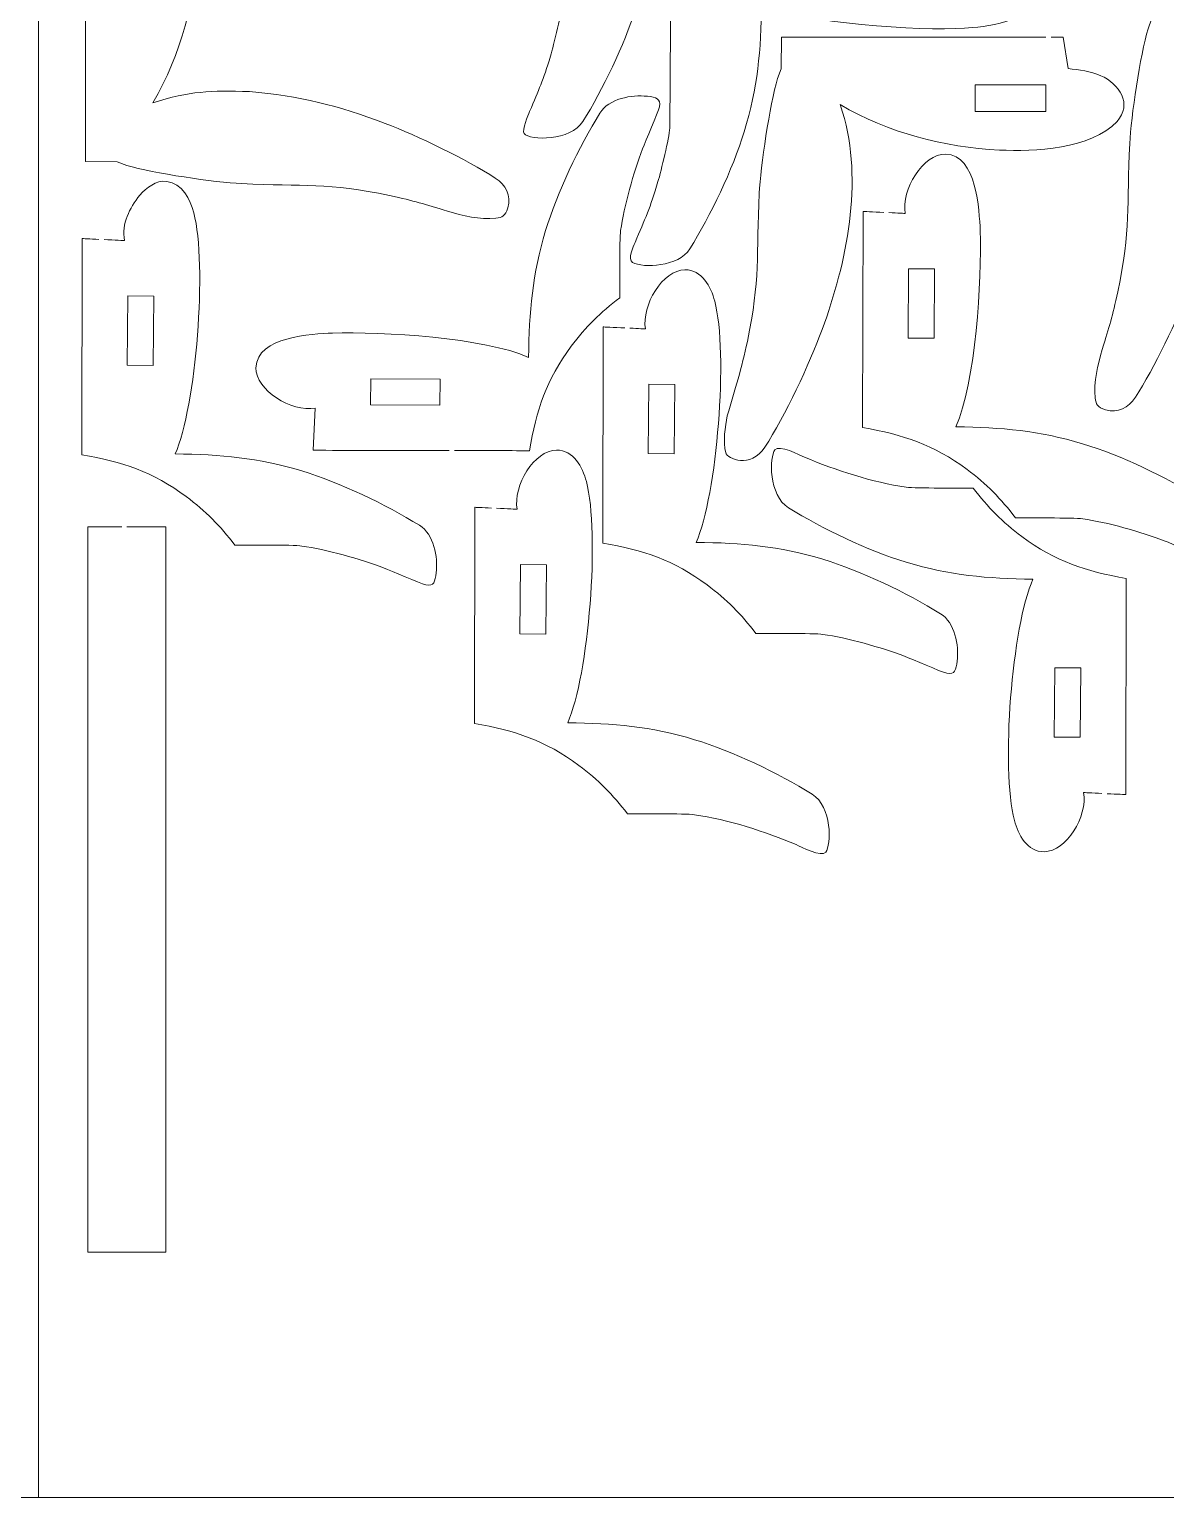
# Model space of a CAD drawing. Header units: centimetres. Extents: x -33.3 to 33.3, y -15.3 to 15.3.
# Drawn here: x 11.01 to 21.93, y -15.35 to -1.24 of the extents above; entities that cross this region are included whole.
import ezdxf

# ---------------------------------------------------------------- set-up
doc = ezdxf.new("R2010")
doc.units = ezdxf.units.CM
doc.header["$MEASUREMENT"] = 0
doc.layers.add('Layer 1', color=7, linetype='Continuous')

msp = doc.modelspace()

# ---------------------------------------------------------------- linework, layer by layer
at = {"layer": 'Layer 1', "color": 250, "lineweight": 20}
for points in [[(-11.10211, -15.35), (-11.10211, -15.35), (11.0979, -15.35), (11.0979, -15.35), (11.0979, -15.35), (11.0979, -15.35), (11.0979, 15.35), (11.0979, 15.35), (11.0979, 15.35), (11.0979, 15.35), (-11.10211, 15.35), (-11.10211, 15.35), (-11.10211, 15.35), (-11.10211, 15.35), (-11.10211, -15.35), (-11.10211, -15.35), (-11.10211, -15.35), (-11.10211, -15.35), (-11.10211, -15.35), (-11.10211, -15.35)], [(11.0979, -15.35), (11.0979, -15.35), (33.29789, -15.35), (33.29789, -15.35), (33.29789, -15.35), (33.29789, -15.35), (33.29789, 15.35), (33.29789, 15.35), (33.29789, 15.35), (33.29789, 15.35), (11.0979, 15.35), (11.0979, 15.35), (11.0979, 15.35), (11.0979, 15.35), (11.0979, -15.35), (11.0979, -15.35), (11.0979, -15.35), (11.0979, -15.35), (11.0979, -15.35), (11.0979, -15.35)]]:
    msp.add_open_spline(points, degree=3, knots=[0, 0, 0, 0, 0.16666667, 0.16666667, 0.16666667, 0.16666667, 0.33333333, 0.33333333, 0.33333333, 0.33333333, 0.5, 0.5, 0.5, 0.5, 0.66666667, 0.66666667, 0.66666667, 0.66666667, 1, 1, 1, 1], dxfattribs=at)
at = {"layer": 'Layer 1', "lineweight": 9}
for points, knots in [([(16.72628, 1.12543), (16.38964, 1.12749), (16.15497, 1.12893), (16.15497, 1.12893), (16.15497, 1.12893), (16.15497, 1.12893), (16.14752, 0.58786), (16.14752, 0.58786), (16.14752, 0.58786), (16.14752, 0.58786), (16.1398, -0.96277), (16.1398, -0.96277), (16.1398, -0.96277), (16.13093, -1.06113), (16.05016, -1.39027), (16.01898, -1.49643), (16.01898, -1.49643), (15.9501, -1.73086), (15.9088, -1.81137), (15.81949, -2.02768), (15.81949, -2.02768), (15.80577, -2.06091), (15.74171, -2.20484), (15.76705, -2.23855), (15.76705, -2.23855), (15.82056, -2.30978), (16.21456, -2.30919), (16.33129, -2.12313), (16.33129, -2.12313), (16.52172, -1.8196), (16.7292, -1.38435), (16.83892, -1.04177), (16.83892, -1.04177), (16.92937, -0.75934), (16.99642, -0.41787), (17.01187, -0.12217), (17.01187, -0.12217), (17.01187, -0.12217), (17.02021, 0.23171), (17.02021, 0.23171), (17.02021, 0.23171), (17.43907, 0.03428), (18.63197, -0.03693), (19.09542, 0.00963), (19.09542, 0.00963), (19.27213, 0.02738), (19.55522, 0.06821), (19.62802, 0.26256), (19.62802, 0.26256), (19.71571, 0.49667), (19.33192, 0.7631), (19.07276, 0.71886), (19.07276, 0.71886), (19.07276, 0.71886), (19.09076, 1.11094), (19.09076, 1.11094), (19.09076, 1.11094), (19.09076, 1.11094), (17.63788, 1.11986), (16.77627, 1.12512)], [0, 0, 0, 0, 0.0625, 0.0625, 0.0625, 0.0625, 0.125, 0.125, 0.125, 0.125, 0.1875, 0.1875, 0.1875, 0.1875, 0.25, 0.25, 0.25, 0.25, 0.3125, 0.3125, 0.3125, 0.3125, 0.375, 0.375, 0.375, 0.375, 0.4375, 0.4375, 0.4375, 0.4375, 0.5, 0.5, 0.5, 0.5, 0.5625, 0.5625, 0.5625, 0.5625, 0.625, 0.625, 0.625, 0.625, 0.6875, 0.6875, 0.6875, 0.6875, 0.75, 0.75, 0.75, 0.75, 0.8125, 0.8125, 0.8125, 0.8125, 0.875, 0.875, 0.875, 0.875, 1, 1, 1, 1]), ([(11.67598, 0.22143), (11.60985, 0.21111), (11.55033, 0.2018), (11.55033, 0.2018), (11.55033, 0.2018), (11.55033, 0.2018), (11.55012, -2.50796), (11.55012, -2.50796), (11.55012, -2.50796), (11.55012, -2.50796), (11.8555, -2.51007), (11.8555, -2.51007), (11.8555, -2.51007), (11.8555, -2.51007), (11.94678, -2.54449), (11.94678, -2.54449), (11.94678, -2.54449), (12.19628, -2.62096), (12.79823, -2.70744), (13.05056, -2.72), (13.05056, -2.72), (13.64773, -2.74974), (13.88077, -2.70901), (14.47351, -2.83504), (14.47351, -2.83504), (14.71916, -2.88728), (14.80116, -2.91573), (15.03038, -2.98396), (15.03038, -2.98396), (15.17693, -3.0276), (15.33973, -3.06998), (15.49416, -3.05142), (15.49416, -3.05142), (15.55537, -3.04407), (15.58473, -3.03516), (15.60874, -2.95281), (15.60874, -2.95281), (15.64335, -2.83417), (15.59114, -2.73253), (15.48892, -2.66595), (15.48892, -2.66595), (15.21365, -2.48667), (14.74156, -2.26128), (14.43181, -2.14242), (14.43181, -2.14242), (13.97609, -1.96753), (13.60646, -1.87839), (13.12777, -1.83489), (13.12777, -1.83489), (12.74621, -1.82333), (12.55318, -1.83101), (12.19779, -1.94324), (12.19779, -1.94324), (12.47085, -1.47596), (12.60576, -0.95003), (12.63449, -0.41067), (12.63449, -0.41067), (12.652, -0.08195), (12.62817, 0.47119), (12.3599, 0.71866), (12.3599, 0.71866), (12.19493, 0.87085), (11.99557, 0.73937), (11.9199, 0.56265), (11.9199, 0.56265), (11.87812, 0.46509), (11.86402, 0.35326), (11.85163, 0.24886), (11.85163, 0.24886), (11.85163, 0.24886), (11.7921, 0.23956), (11.72598, 0.22924)], [0, 0, 0, 0, 0.05263158, 0.05263158, 0.05263158, 0.05263158, 0.10526316, 0.10526316, 0.10526316, 0.10526316, 0.15789474, 0.15789474, 0.15789474, 0.15789474, 0.21052632, 0.21052632, 0.21052632, 0.21052632, 0.26315789, 0.26315789, 0.26315789, 0.26315789, 0.31578947, 0.31578947, 0.31578947, 0.31578947, 0.36842105, 0.36842105, 0.36842105, 0.36842105, 0.42105263, 0.42105263, 0.42105263, 0.42105263, 0.47368421, 0.47368421, 0.47368421, 0.47368421, 0.52631579, 0.52631579, 0.52631579, 0.52631579, 0.57894737, 0.57894737, 0.57894737, 0.57894737, 0.63157895, 0.63157895, 0.63157895, 0.63157895, 0.68421053, 0.68421053, 0.68421053, 0.68421053, 0.73684211, 0.73684211, 0.73684211, 0.73684211, 0.78947368, 0.78947368, 0.78947368, 0.78947368, 0.84210526, 0.84210526, 0.84210526, 0.84210526, 0.89473684, 0.89473684, 0.89473684, 0.89473684, 1, 1, 1, 1]), ([(17.65097, -0.09882), (17.37057, -0.09711), (17.18293, -0.09595), (17.18293, -0.09595), (17.18293, -0.09595), (17.18293, -0.09595), (17.17244, -1.21513), (17.17244, -1.21513), (17.17244, -1.21513), (17.17244, -1.21513), (17.16775, -2.18763), (17.16775, -2.18763), (17.16775, -2.18763), (17.15928, -2.28073), (17.08255, -2.5995), (17.05305, -2.70098), (17.05305, -2.70098), (16.98098, -2.9489), (16.92712, -3.06064), (16.833, -3.28669), (16.833, -3.28669), (16.81745, -3.32403), (16.75707, -3.44839), (16.80939, -3.47785), (16.80939, -3.47785), (16.90985, -3.53442), (17.2524, -3.5195), (17.35922, -3.34799), (17.35922, -3.34799), (17.55937, -3.02663), (17.77064, -2.58527), (17.88147, -2.2218), (17.88147, -2.2218), (18.01137, -1.79571), (18.04415, -1.43997), (18.04817, -0.99315), (18.04817, -0.99315), (18.44011, -1.18232), (19.56937, -1.25309), (19.9987, -1.22585), (19.9987, -1.22585), (20.1887, -1.2138), (20.64405, -1.17661), (20.6682, -0.90715), (20.6682, -0.90715), (20.68772, -0.68928), (20.33603, -0.46553), (20.10071, -0.50601), (20.10071, -0.50601), (20.10071, -0.50601), (20.1187, -0.11393), (20.1187, -0.11393), (20.1187, -0.11393), (20.1187, -0.11393), (18.54372, -0.10428), (17.70097, -0.09913)], [0, 0, 0, 0, 0.06666667, 0.06666667, 0.06666667, 0.06666667, 0.13333333, 0.13333333, 0.13333333, 0.13333333, 0.2, 0.2, 0.2, 0.2, 0.26666667, 0.26666667, 0.26666667, 0.26666667, 0.33333333, 0.33333333, 0.33333333, 0.33333333, 0.4, 0.4, 0.4, 0.4, 0.46666667, 0.46666667, 0.46666667, 0.46666667, 0.53333333, 0.53333333, 0.53333333, 0.53333333, 0.6, 0.6, 0.6, 0.6, 0.66666667, 0.66666667, 0.66666667, 0.66666667, 0.73333333, 0.73333333, 0.73333333, 0.73333333, 0.8, 0.8, 0.8, 0.8, 0.86666667, 0.86666667, 0.86666667, 0.86666667, 1, 1, 1, 1]), ([(23.15555, -0.83536), (22.47811, -0.83531), (21.80067, -0.83525), (21.80067, -0.83525), (21.80067, -0.83525), (21.80067, -0.83525), (21.79856, -1.14062), (21.79856, -1.14062), (21.79856, -1.14062), (21.79856, -1.14062), (21.76413, -1.2319), (21.76413, -1.2319), (21.76413, -1.2319), (21.6877, -1.48124), (21.60118, -2.0835), (21.58862, -2.33568), (21.58862, -2.33568), (21.55886, -2.93277), (21.59965, -3.1659), (21.47358, -3.75863), (21.47358, -3.75863), (21.42128, -4.00454), (21.39298, -4.08608), (21.32466, -4.31551), (21.32466, -4.31551), (21.28105, -4.46201), (21.23865, -4.6249), (21.2572, -4.77929), (21.2572, -4.77929), (21.26456, -4.84048), (21.2735, -4.86988), (21.35582, -4.89387), (21.35582, -4.89387), (21.47448, -4.92846), (21.5761, -4.87628), (21.64268, -4.77405), (21.64268, -4.77405), (21.82197, -4.49875), (22.04735, -4.02671), (22.16622, -3.71696), (22.16622, -3.71696), (22.34114, -3.26112), (22.4302, -2.89166), (22.47374, -2.41289), (22.47374, -2.41289), (22.48531, -2.03125), (22.47764, -1.83835), (22.36538, -1.48292), (22.36538, -1.48292), (22.83286, -1.75598), (23.35838, -1.89088), (23.89796, -1.91962), (23.89796, -1.91962), (24.22675, -1.93715), (24.77973, -1.9133), (25.02729, -1.64502), (25.02729, -1.64502), (25.1795, -1.48007), (25.04797, -1.28068), (24.87127, -1.20503), (24.87127, -1.20503), (24.7737, -1.16325), (24.66189, -1.14914), (24.55749, -1.13675), (24.55749, -1.13675), (24.55749, -1.13675), (24.51043, -0.83546), (24.51043, -0.83546), (24.51043, -0.83546), (24.51043, -0.83546), (23.86591, -0.8354), (23.20555, -0.83536)], [0, 0, 0, 0, 0.05263158, 0.05263158, 0.05263158, 0.05263158, 0.10526316, 0.10526316, 0.10526316, 0.10526316, 0.15789474, 0.15789474, 0.15789474, 0.15789474, 0.21052632, 0.21052632, 0.21052632, 0.21052632, 0.26315789, 0.26315789, 0.26315789, 0.26315789, 0.31578947, 0.31578947, 0.31578947, 0.31578947, 0.36842105, 0.36842105, 0.36842105, 0.36842105, 0.42105263, 0.42105263, 0.42105263, 0.42105263, 0.47368421, 0.47368421, 0.47368421, 0.47368421, 0.52631579, 0.52631579, 0.52631579, 0.52631579, 0.57894737, 0.57894737, 0.57894737, 0.57894737, 0.63157895, 0.63157895, 0.63157895, 0.63157895, 0.68421053, 0.68421053, 0.68421053, 0.68421053, 0.73684211, 0.73684211, 0.73684211, 0.73684211, 0.78947368, 0.78947368, 0.78947368, 0.78947368, 0.84210526, 0.84210526, 0.84210526, 0.84210526, 0.89473684, 0.89473684, 0.89473684, 0.89473684, 1, 1, 1, 1]), ([(20.78193, -1.31303), (20.19134, -1.31299), (18.23947, -1.31281), (18.23947, -1.31281), (18.23947, -1.31281), (18.23947, -1.31281), (18.23736, -1.61819), (18.23736, -1.61819), (18.23736, -1.61819), (18.23736, -1.61819), (18.20297, -1.70937), (18.20297, -1.70937), (18.20297, -1.70937), (18.12665, -1.95857), (18.03997, -2.56128), (18.0274, -2.81326), (18.0274, -2.81326), (17.99763, -3.41038), (18.03844, -3.64344), (17.91238, -4.23623), (17.91238, -4.23623), (17.85713, -4.49604), (17.79447, -4.69439), (17.71947, -4.95332), (17.71947, -4.95332), (17.70099, -5.05366), (17.67423, -5.20415), (17.70416, -5.3071), (17.70416, -5.3071), (17.72108, -5.36528), (17.94206, -5.46487), (18.08145, -5.25162), (18.08145, -5.25162), (18.27322, -4.95828), (18.50908, -4.45299), (18.63147, -4.12147), (18.63147, -4.12147), (18.86725, -3.48273), (19.02987, -2.70003), (18.82776, -2.03233), (18.82776, -2.03233), (18.82776, -2.03233), (18.80418, -1.9605), (18.80418, -1.9605), (18.80418, -1.9605), (19.27157, -2.23356), (19.79725, -2.36844), (20.33674, -2.39719), (20.33674, -2.39719), (20.66553, -2.41472), (21.21851, -2.39088), (21.46607, -2.1226), (21.46607, -2.1226), (21.6183, -1.95764), (21.48676, -1.75826), (21.31005, -1.6826), (21.31005, -1.6826), (21.21254, -1.64083), (21.10062, -1.6267), (20.99628, -1.61433), (20.99628, -1.61433), (20.99628, -1.61433), (20.94922, -1.31304), (20.94922, -1.31304), (20.94922, -1.31304), (20.94922, -1.31304), (20.90655, -1.31303), (20.83192, -1.31303)], [0, 0, 0, 0, 0.05555556, 0.05555556, 0.05555556, 0.05555556, 0.11111111, 0.11111111, 0.11111111, 0.11111111, 0.16666667, 0.16666667, 0.16666667, 0.16666667, 0.22222222, 0.22222222, 0.22222222, 0.22222222, 0.27777778, 0.27777778, 0.27777778, 0.27777778, 0.33333333, 0.33333333, 0.33333333, 0.33333333, 0.38888889, 0.38888889, 0.38888889, 0.38888889, 0.44444444, 0.44444444, 0.44444444, 0.44444444, 0.5, 0.5, 0.5, 0.5, 0.55555556, 0.55555556, 0.55555556, 0.55555556, 0.61111111, 0.61111111, 0.61111111, 0.61111111, 0.66666667, 0.66666667, 0.66666667, 0.66666667, 0.72222222, 0.72222222, 0.72222222, 0.72222222, 0.77777778, 0.77777778, 0.77777778, 0.77777778, 0.83333333, 0.83333333, 0.83333333, 0.83333333, 0.88888889, 0.88888889, 0.88888889, 0.88888889, 1, 1, 1, 1]), ([(20.10203, -2.02519), (20.10203, -2.02519), (20.78193, -2.02519), (20.78193, -2.02519), (20.78193, -2.02519), (20.78193, -2.02519), (20.78193, -1.77023), (20.78193, -1.77023), (20.78193, -1.77023), (20.78193, -1.77023), (20.10203, -1.77023), (20.10203, -1.77023), (20.10203, -1.77023), (20.10203, -1.77023), (20.10203, -2.02519), (20.10203, -2.02519)], [0, 0, 0, 0, 0.2, 0.2, 0.2, 0.2, 0.4, 0.4, 0.4, 0.4, 0.6, 0.6, 0.6, 0.6, 1, 1, 1, 1]), ([(15.09614, -5.28567), (15.49031, -5.28638), (15.81683, -5.28698), (15.81683, -5.28698), (15.81683, -5.28698), (15.88368, -4.89614), (15.98052, -4.60724), (16.21948, -4.28325), (16.21948, -4.28325), (16.35712, -4.09664), (16.50183, -3.95645), (16.68551, -3.8165), (16.68551, -3.8165), (16.6855, -3.72017), (16.6816, -3.26337), (16.69427, -3.17107), (16.69427, -3.17107), (16.7262, -2.93844), (16.81961, -2.60934), (16.90436, -2.38689), (16.90436, -2.38689), (16.93285, -2.31214), (17.05392, -2.04033), (17.06637, -1.98081), (17.06637, -1.98081), (17.08265, -1.90304), (17.03634, -1.88956), (16.95082, -1.8803), (16.95082, -1.8803), (16.79906, -1.86387), (16.58167, -1.90142), (16.49514, -2.04165), (16.49514, -2.04165), (16.29392, -2.36769), (16.08355, -2.80414), (15.97258, -3.17213), (15.97258, -3.17213), (15.84578, -3.5926), (15.81465, -3.94932), (15.80969, -4.39091), (15.80969, -4.39091), (15.38898, -4.20007), (14.40048, -4.1417), (13.92309, -4.15618), (13.92309, -4.15618), (13.72968, -4.16738), (13.19702, -4.1871), (13.18856, -4.48959), (13.18856, -4.48959), (13.1825, -4.70592), (13.53204, -4.91814), (13.75813, -4.87773), (13.75813, -4.87773), (13.75813, -4.87773), (13.7389, -5.28321), (13.7389, -5.28321), (13.7389, -5.28321), (13.7389, -5.28321), (14.45478, -5.28452), (15.04614, -5.28558)], [0, 0, 0, 0, 0.0625, 0.0625, 0.0625, 0.0625, 0.125, 0.125, 0.125, 0.125, 0.1875, 0.1875, 0.1875, 0.1875, 0.25, 0.25, 0.25, 0.25, 0.3125, 0.3125, 0.3125, 0.3125, 0.375, 0.375, 0.375, 0.375, 0.4375, 0.4375, 0.4375, 0.4375, 0.5, 0.5, 0.5, 0.5, 0.5625, 0.5625, 0.5625, 0.5625, 0.625, 0.625, 0.625, 0.625, 0.6875, 0.6875, 0.6875, 0.6875, 0.75, 0.75, 0.75, 0.75, 0.8125, 0.8125, 0.8125, 0.8125, 0.875, 0.875, 0.875, 0.875, 1, 1, 1, 1]), ([(19.22319, -2.99647), (19.12306, -2.99172), (19.0241, -2.98703), (19.0241, -2.98703), (19.0241, -2.98703), (19.0241, -2.98703), (19.02033, -5.06497), (19.02033, -5.06497), (19.02033, -5.06497), (19.41125, -5.13183), (19.69998, -5.2286), (20.02405, -5.46762), (20.02405, -5.46762), (20.21067, -5.60528), (20.35081, -5.74994), (20.49079, -5.93364), (20.49079, -5.93364), (20.58717, -5.93362), (21.04385, -5.92972), (21.13624, -5.9424), (21.13624, -5.9424), (21.36874, -5.97431), (21.69808, -6.06779), (21.92043, -6.15251), (21.92043, -6.15251), (21.9952, -6.181), (22.26696, -6.30206), (22.32649, -6.31451), (22.32649, -6.31451), (22.40427, -6.33077), (22.41775, -6.28445), (22.427, -6.19896), (22.427, -6.19896), (22.44342, -6.04719), (22.40588, -5.82983), (22.26566, -5.74327), (22.26566, -5.74327), (21.93981, -5.54213), (21.503, -5.33164), (21.13517, -5.22072), (21.13517, -5.22072), (20.71469, -5.09392), (20.35799, -5.06278), (19.91638, -5.05782), (19.91638, -5.05782), (20.1073, -4.63708), (20.16552, -3.6487), (20.15113, -3.17122), (20.15113, -3.17122), (20.13991, -2.97792), (20.1202, -2.44508), (19.81771, -2.43669), (19.81771, -2.43669), (19.60133, -2.43069), (19.38916, -2.78021), (19.42958, -3.00626), (19.42958, -3.00626), (19.42958, -3.00626), (19.35695, -3.00281), (19.27318, -2.99884)], [0, 0, 0, 0, 0.0625, 0.0625, 0.0625, 0.0625, 0.125, 0.125, 0.125, 0.125, 0.1875, 0.1875, 0.1875, 0.1875, 0.25, 0.25, 0.25, 0.25, 0.3125, 0.3125, 0.3125, 0.3125, 0.375, 0.375, 0.375, 0.375, 0.4375, 0.4375, 0.4375, 0.4375, 0.5, 0.5, 0.5, 0.5, 0.5625, 0.5625, 0.5625, 0.5625, 0.625, 0.625, 0.625, 0.625, 0.6875, 0.6875, 0.6875, 0.6875, 0.75, 0.75, 0.75, 0.75, 0.8125, 0.8125, 0.8125, 0.8125, 0.875, 0.875, 0.875, 0.875, 1, 1, 1, 1]), ([(11.67926, -3.25553), (11.59364, -3.25147), (11.51844, -3.2479), (11.51844, -3.2479), (11.51844, -3.2479), (11.51844, -3.2479), (11.51466, -5.32585), (11.51466, -5.32585), (11.51466, -5.32585), (11.90579, -5.39269), (12.19391, -5.48938), (12.51813, -5.72838), (12.51813, -5.72838), (12.70476, -5.86596), (12.84545, -6.01059), (12.98514, -6.19453), (12.98514, -6.19453), (13.08143, -6.19451), (13.53827, -6.19059), (13.63057, -6.20326), (13.63057, -6.20326), (13.86313, -6.23519), (14.19238, -6.32864), (14.41477, -6.41338), (14.41477, -6.41338), (14.48968, -6.44192), (14.76116, -6.56289), (14.82084, -6.57538), (14.82084, -6.57538), (14.8986, -6.59163), (14.91208, -6.54536), (14.92134, -6.45987), (14.92134, -6.45987), (14.93778, -6.30808), (14.90023, -6.09072), (14.76, -6.00412), (14.76, -6.00412), (14.43417, -5.80295), (13.99735, -5.59251), (13.62951, -5.48159), (13.62951, -5.48159), (13.20912, -5.35482), (12.85224, -5.32364), (12.41074, -5.31868), (12.41074, -5.31868), (12.61302, -4.87274), (12.72193, -3.49391), (12.59006, -2.99978), (12.59006, -2.99978), (12.55567, -2.87091), (12.47893, -2.71704), (12.33088, -2.69877), (12.33088, -2.69877), (12.22563, -2.68578), (12.1378, -2.76047), (12.07053, -2.82964), (12.07053, -2.82964), (11.97391, -2.95904), (11.89546, -3.10208), (11.92392, -3.26714), (11.92392, -3.26714), (11.92392, -3.26714), (11.82786, -3.26257), (11.72926, -3.2579)], [0, 0, 0, 0, 0.05882353, 0.05882353, 0.05882353, 0.05882353, 0.11764706, 0.11764706, 0.11764706, 0.11764706, 0.17647059, 0.17647059, 0.17647059, 0.17647059, 0.23529412, 0.23529412, 0.23529412, 0.23529412, 0.29411765, 0.29411765, 0.29411765, 0.29411765, 0.35294118, 0.35294118, 0.35294118, 0.35294118, 0.41176471, 0.41176471, 0.41176471, 0.41176471, 0.47058824, 0.47058824, 0.47058824, 0.47058824, 0.52941176, 0.52941176, 0.52941176, 0.52941176, 0.58823529, 0.58823529, 0.58823529, 0.58823529, 0.64705882, 0.64705882, 0.64705882, 0.64705882, 0.70588235, 0.70588235, 0.70588235, 0.70588235, 0.76470588, 0.76470588, 0.76470588, 0.76470588, 0.82352941, 0.82352941, 0.82352941, 0.82352941, 0.88235294, 0.88235294, 0.88235294, 0.88235294, 1, 1, 1, 1]), ([(16.73375, -4.10711), (16.63102, -4.10224), (16.52683, -4.0973), (16.52683, -4.0973), (16.52683, -4.0973), (16.52683, -4.0973), (16.52308, -6.17523), (16.52308, -6.17523), (16.52308, -6.17523), (16.91403, -6.24204), (17.20259, -6.33886), (17.52664, -6.57781), (17.52664, -6.57781), (17.7133, -6.71546), (17.85371, -6.86003), (17.99354, -7.04391), (17.99354, -7.04391), (18.08986, -7.0439), (18.54666, -7.03998), (18.63897, -7.05265), (18.63897, -7.05265), (18.87133, -7.08453), (19.20095, -7.17809), (19.42317, -7.26276), (19.42317, -7.26276), (19.49809, -7.29131), (19.76956, -7.41229), (19.82926, -7.42477), (19.82926, -7.42477), (19.90703, -7.44104), (19.9205, -7.39471), (19.92975, -7.30923), (19.92975, -7.30923), (19.94618, -7.15744), (19.90862, -6.94011), (19.76839, -6.85352), (19.76839, -6.85352), (19.4429, -6.65252), (19.00543, -6.44181), (18.63792, -6.33098), (18.63792, -6.33098), (18.2175, -6.20417), (17.86068, -6.17302), (17.41913, -6.16807), (17.41913, -6.16807), (17.62141, -5.72276), (17.73028, -4.34286), (17.59847, -3.84917), (17.59847, -3.84917), (17.56209, -3.7129), (17.47623, -3.54688), (17.31178, -3.54792), (17.31178, -3.54792), (17.09949, -3.54926), (16.89347, -3.88885), (16.93232, -4.11653), (16.93232, -4.11653), (16.93232, -4.11653), (16.86416, -4.11329), (16.78375, -4.10948)], [0, 0, 0, 0, 0.0625, 0.0625, 0.0625, 0.0625, 0.125, 0.125, 0.125, 0.125, 0.1875, 0.1875, 0.1875, 0.1875, 0.25, 0.25, 0.25, 0.25, 0.3125, 0.3125, 0.3125, 0.3125, 0.375, 0.375, 0.375, 0.375, 0.4375, 0.4375, 0.4375, 0.4375, 0.5, 0.5, 0.5, 0.5, 0.5625, 0.5625, 0.5625, 0.5625, 0.625, 0.625, 0.625, 0.625, 0.6875, 0.6875, 0.6875, 0.6875, 0.75, 0.75, 0.75, 0.75, 0.8125, 0.8125, 0.8125, 0.8125, 0.875, 0.875, 0.875, 0.875, 1, 1, 1, 1]), ([(19.46205, -3.53822), (19.46205, -3.53822), (19.45724, -4.20503), (19.45724, -4.20503), (19.45724, -4.20503), (19.45724, -4.20503), (19.70735, -4.20682), (19.70735, -4.20682), (19.70735, -4.20682), (19.70735, -4.20682), (19.71222, -3.53977), (19.71222, -3.53977), (19.71222, -3.53977), (19.71222, -3.53977), (19.46205, -3.53822), (19.46205, -3.53822)], [0, 0, 0, 0, 0.2, 0.2, 0.2, 0.2, 0.4, 0.4, 0.4, 0.4, 0.6, 0.6, 0.6, 0.6, 1, 1, 1, 1]), ([(12.20169, -4.46769), (12.20169, -4.46769), (12.20656, -3.80064), (12.20656, -3.80064), (12.20656, -3.80064), (12.20656, -3.80064), (11.9564, -3.79909), (11.9564, -3.79909), (11.9564, -3.79909), (11.9564, -3.79909), (11.95158, -4.4659), (11.95158, -4.4659), (11.95158, -4.4659), (11.95158, -4.4659), (12.20169, -4.46769), (12.20169, -4.46769)], [0, 0, 0, 0, 0.2, 0.2, 0.2, 0.2, 0.4, 0.4, 0.4, 0.4, 0.6, 0.6, 0.6, 0.6, 1, 1, 1, 1]), ([(14.95869, -4.59995), (14.95869, -4.59995), (14.29163, -4.59508), (14.29163, -4.59508), (14.29163, -4.59508), (14.29163, -4.59508), (14.29008, -4.84525), (14.29008, -4.84525), (14.29008, -4.84525), (14.29008, -4.84525), (14.9569, -4.85006), (14.9569, -4.85006), (14.9569, -4.85006), (14.9569, -4.85006), (14.95869, -4.59995), (14.95869, -4.59995)], [0, 0, 0, 0, 0.2, 0.2, 0.2, 0.2, 0.4, 0.4, 0.4, 0.4, 0.6, 0.6, 0.6, 0.6, 1, 1, 1, 1]), ([(17.21011, -5.31708), (17.21011, -5.31708), (17.21496, -4.65002), (17.21496, -4.65002), (17.21496, -4.65002), (17.21496, -4.65002), (16.9648, -4.64848), (16.9648, -4.64848), (16.9648, -4.64848), (16.9648, -4.64848), (16.95998, -5.31529), (16.95998, -5.31529), (16.95998, -5.31529), (16.95998, -5.31529), (17.21011, -5.31708), (17.21011, -5.31708)], [0, 0, 0, 0, 0.2, 0.2, 0.2, 0.2, 0.4, 0.4, 0.4, 0.4, 0.6, 0.6, 0.6, 0.6, 1, 1, 1, 1]), ([(15.4516, -5.83842), (15.36677, -5.8344), (15.2927, -5.83088), (15.2927, -5.83088), (15.2927, -5.83088), (15.2927, -5.83088), (15.28893, -7.90883), (15.28893, -7.90883), (15.28893, -7.90883), (15.67987, -7.97564), (15.9685, -8.07247), (16.29254, -8.31142), (16.29254, -8.31142), (16.47913, -8.44902), (16.6196, -8.59375), (16.7594, -8.77752), (16.7594, -8.77752), (16.85597, -8.7775), (17.31225, -8.77356), (17.40483, -8.78624), (17.40483, -8.78624), (17.72432, -8.83003), (18.08307, -8.95011), (18.38184, -9.07368), (18.38184, -9.07368), (18.42668, -9.09438), (18.6264, -9.19804), (18.66744, -9.14459), (18.66744, -9.14459), (18.71822, -9.07846), (18.72928, -8.70749), (18.53425, -8.58711), (18.53425, -8.58711), (18.20844, -8.38601), (17.77156, -8.1755), (17.40378, -8.06457), (17.40378, -8.06457), (16.98338, -7.93777), (16.62649, -7.90662), (16.18499, -7.90167), (16.18499, -7.90167), (16.38724, -7.45581), (16.49622, -6.07677), (16.36433, -5.58275), (16.36433, -5.58275), (16.32795, -5.44647), (16.24209, -5.28047), (16.07761, -5.28152), (16.07761, -5.28152), (15.86534, -5.28286), (15.65933, -5.62243), (15.69818, -5.85012), (15.69818, -5.85012), (15.69818, -5.85012), (15.60087, -5.84549), (15.5016, -5.84079)], [0, 0, 0, 0, 0.06666667, 0.06666667, 0.06666667, 0.06666667, 0.13333333, 0.13333333, 0.13333333, 0.13333333, 0.2, 0.2, 0.2, 0.2, 0.26666667, 0.26666667, 0.26666667, 0.26666667, 0.33333333, 0.33333333, 0.33333333, 0.33333333, 0.4, 0.4, 0.4, 0.4, 0.46666667, 0.46666667, 0.46666667, 0.46666667, 0.53333333, 0.53333333, 0.53333333, 0.53333333, 0.6, 0.6, 0.6, 0.6, 0.66666667, 0.66666667, 0.66666667, 0.66666667, 0.73333333, 0.73333333, 0.73333333, 0.73333333, 0.8, 0.8, 0.8, 0.8, 0.86666667, 0.86666667, 0.86666667, 0.86666667, 1, 1, 1, 1]), ([(21.37154, -8.58398), (21.46439, -8.58838), (21.55052, -8.59247), (21.55052, -8.59247), (21.55052, -8.59247), (21.55052, -8.59247), (21.55429, -6.51452), (21.55429, -6.51452), (21.55429, -6.51452), (21.16318, -6.44769), (20.87503, -6.35097), (20.55083, -6.11199), (20.55083, -6.11199), (20.36419, -5.9744), (20.22349, -5.82979), (20.08383, -5.64583), (20.08383, -5.64583), (19.98717, -5.64585), (19.53105, -5.64981), (19.43838, -5.63711), (19.43838, -5.63711), (19.1188, -5.59331), (18.76022, -5.47327), (18.46138, -5.34968), (18.46138, -5.34968), (18.41659, -5.329), (18.21677, -5.2253), (18.17576, -5.27876), (18.17576, -5.27876), (18.12503, -5.34488), (18.1139, -5.71579), (18.30896, -5.83624), (18.30896, -5.83624), (18.63483, -6.03744), (19.07156, -6.24787), (19.43945, -6.35878), (19.43945, -6.35878), (19.85988, -6.48554), (20.21668, -6.51672), (20.65822, -6.52167), (20.65822, -6.52167), (20.45593, -6.96736), (20.34706, -8.34664), (20.47888, -8.8406), (20.47888, -8.8406), (20.51526, -8.97691), (20.60115, -9.14288), (20.76562, -9.14184), (20.76562, -9.14184), (20.97791, -9.1405), (21.18389, -8.80085), (21.14505, -8.57323), (21.14505, -8.57323), (21.14505, -8.57323), (21.22965, -8.57725), (21.32154, -8.58161)], [0, 0, 0, 0, 0.06666667, 0.06666667, 0.06666667, 0.06666667, 0.13333333, 0.13333333, 0.13333333, 0.13333333, 0.2, 0.2, 0.2, 0.2, 0.26666667, 0.26666667, 0.26666667, 0.26666667, 0.33333333, 0.33333333, 0.33333333, 0.33333333, 0.4, 0.4, 0.4, 0.4, 0.46666667, 0.46666667, 0.46666667, 0.46666667, 0.53333333, 0.53333333, 0.53333333, 0.53333333, 0.6, 0.6, 0.6, 0.6, 0.66666667, 0.66666667, 0.66666667, 0.66666667, 0.73333333, 0.73333333, 0.73333333, 0.73333333, 0.8, 0.8, 0.8, 0.8, 0.86666667, 0.86666667, 0.86666667, 0.86666667, 1, 1, 1, 1]), ([(11.89745, -6.01991), (11.72792, -6.01991), (11.57228, -6.01991), (11.57228, -6.01991), (11.57228, -6.01991), (11.57228, -6.01991), (11.57228, -12.99133), (11.57228, -12.99133), (11.57228, -12.99133), (11.57228, -12.99133), (12.32279, -12.99133), (12.32279, -12.99133), (12.32279, -12.99133), (12.32279, -12.99133), (12.32279, -6.01991), (12.32279, -6.01991), (12.32279, -6.01991), (12.32279, -6.01991), (12.13511, -6.01991), (11.94745, -6.01991)], [0, 0, 0, 0, 0.16666667, 0.16666667, 0.16666667, 0.16666667, 0.33333333, 0.33333333, 0.33333333, 0.33333333, 0.5, 0.5, 0.5, 0.5, 0.66666667, 0.66666667, 0.66666667, 0.66666667, 1, 1, 1, 1]), ([(15.72584, -7.04389), (15.72584, -7.04389), (15.72585, -7.04889), (15.72585, -7.04889), (15.72585, -7.04889), (15.72585, -7.04889), (15.97596, -7.05067), (15.97596, -7.05067), (15.97596, -7.05067), (15.97596, -7.05067), (15.98083, -6.38362), (15.98083, -6.38362), (15.98083, -6.38362), (15.98083, -6.38362), (15.73066, -6.38207), (15.73066, -6.38207), (15.73066, -6.38207), (15.73066, -6.38207), (15.72584, -7.04389), (15.72584, -7.04389)], [0, 0, 0, 0, 0.16666667, 0.16666667, 0.16666667, 0.16666667, 0.33333333, 0.33333333, 0.33333333, 0.33333333, 0.5, 0.5, 0.5, 0.5, 0.66666667, 0.66666667, 0.66666667, 0.66666667, 1, 1, 1, 1]), ([(21.11739, -7.37946), (21.11739, -7.37946), (21.11738, -7.37446), (21.11738, -7.37446), (21.11738, -7.37446), (21.11738, -7.37446), (20.86726, -7.37268), (20.86726, -7.37268), (20.86726, -7.37268), (20.86726, -7.37268), (20.8624, -8.03973), (20.8624, -8.03973), (20.8624, -8.03973), (20.8624, -8.03973), (21.11255, -8.04128), (21.11255, -8.04128), (21.11255, -8.04128), (21.11255, -8.04128), (21.11739, -7.37946), (21.11739, -7.37946)], [0, 0, 0, 0, 0.16666667, 0.16666667, 0.16666667, 0.16666667, 0.33333333, 0.33333333, 0.33333333, 0.33333333, 0.5, 0.5, 0.5, 0.5, 0.66666667, 0.66666667, 0.66666667, 0.66666667, 1, 1, 1, 1]), ([(9.3959, -9.817), (8.42973, -9.80586), (7.61427, -10.73183), (7.88962, -11.7653), (7.88962, -11.7653), (8.02697, -12.28082), (8.42023, -12.67526), (8.92548, -12.83755), (8.92548, -12.83755), (8.92548, -12.83755), (8.98563, -12.85564), (8.98563, -12.85564), (8.98563, -12.85564), (9.41331, -12.95141), (9.79993, -12.91262), (10.18081, -12.68321), (10.18081, -12.68321), (11.31531, -11.99983), (11.10915, -10.26728), (9.81584, -9.88139), (9.81584, -9.88139), (9.69164, -9.84433), (9.5677, -9.82388), (9.4459, -9.81841)], [0, 0, 0, 0, 0.14285714, 0.14285714, 0.14285714, 0.14285714, 0.28571429, 0.28571429, 0.28571429, 0.28571429, 0.42857143, 0.42857143, 0.42857143, 0.42857143, 0.57142857, 0.57142857, 0.57142857, 0.57142857, 0.71428571, 0.71428571, 0.71428571, 0.71428571, 1, 1, 1, 1])]:
    msp.add_open_spline(points, degree=3, knots=knots, dxfattribs=at)

doc.saveas('drawing.dxf')
